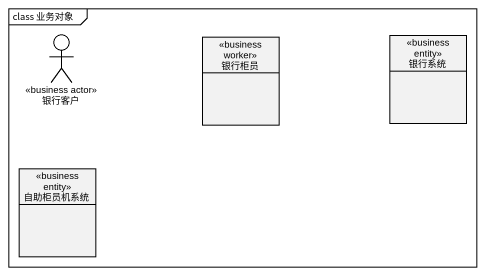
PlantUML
@startuml
mainframe class 业务对象
allowmixing
hide circle
hide empty members
actor 银行客户 <<business actor>>
class 银行柜员 <<business worker>>
class 银行系统 <<business entity>>
class 自助柜员机系统 <<business entity>>
@enduml
